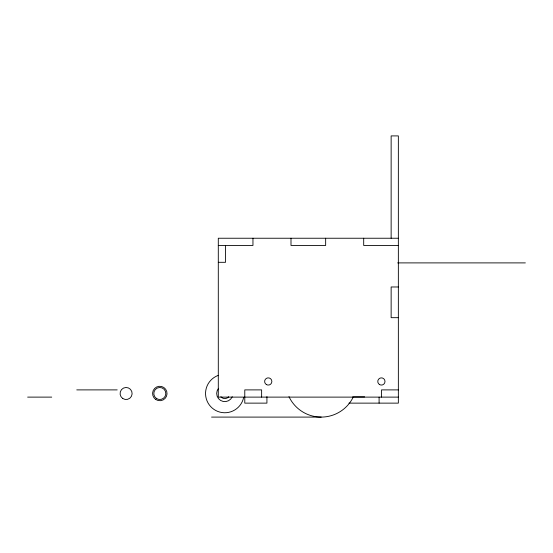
<?xml version="1.0" encoding="UTF-8"?>
<svg xmlns="http://www.w3.org/2000/svg" width="553" height="553" viewBox="0 0 553 553"><rect width="100%" height="100%" fill="white"/><g stroke="black" fill="none" stroke-linecap="round" stroke-linejoin="round"><path stroke-width="0.83" d="M398.354 238.239L218.297 238.239L218.297 397.116L398.354 397.116M218.297 245.463L252.956 245.463L252.956 238.239M398.354 245.463L363.694 245.463L363.694 238.239M218.297 262.309L225.52 262.309L225.52 245.463M397.642 262.896L525.35 262.896M398.354 286.979L391.137 286.979L391.137 317.678L398.354 317.678M76.756 389.893L117.195 389.893M398.354 389.893L381.508 389.893L381.508 397.116M352.683 396.874L364.655 396.874M27.65 397.116L51.719 397.116M348.936 403.13L398.354 403.13L398.354 135.907L391.137 135.907L391.137 238.239M211.557 417.093L321.203 417.093M379.095 397.185L379.095 403.13M325.655 238.239L325.655 245.463L290.996 245.463L290.996 238.239M266.926 396.605L266.926 403.13L244.779 403.13L244.779 389.893L261.631 389.893L261.631 397.116M232.274 396.715A8.136 8.136 0 0 1 220.55 400.427A8.136 8.136 0 0 1 218.553 388.296M228.728 396.764A5.101 5.101 0 0 1 220.889 396.771M243.624 397.593A19.258 19.258 0 0 1 212.193 408.052A19.258 19.258 0 0 1 218.076 375.452M352.959 397.621A35.627 35.627 0 0 1 288.97 396.639M122.738 398.485A6.021 6.021 0 0 0 132.112 393.923A6.021 6.021 0 0 0 123.478 388.082A6.021 6.021 0 0 0 122.738 398.485M155.801 399.515A7.23 7.23 0 0 0 167.02 393.957A7.23 7.23 0 0 0 156.603 387.017A7.23 7.23 0 0 0 155.801 399.515M156.471 398.506A6.021 6.021 0 0 0 165.817 393.881A6.021 6.021 0 0 0 157.142 388.102A6.021 6.021 0 0 0 156.471 398.506M266.442 384.598A3.608 3.608 0 0 0 271.862 381.466A3.608 3.608 0 0 0 266.442 378.342A3.608 3.608 0 0 0 266.442 384.598M379.579 384.598A3.608 3.608 0 0 0 384.999 381.466A3.608 3.608 0 0 0 379.579 378.342A3.608 3.608 0 0 0 379.579 384.598"/></g></svg>
